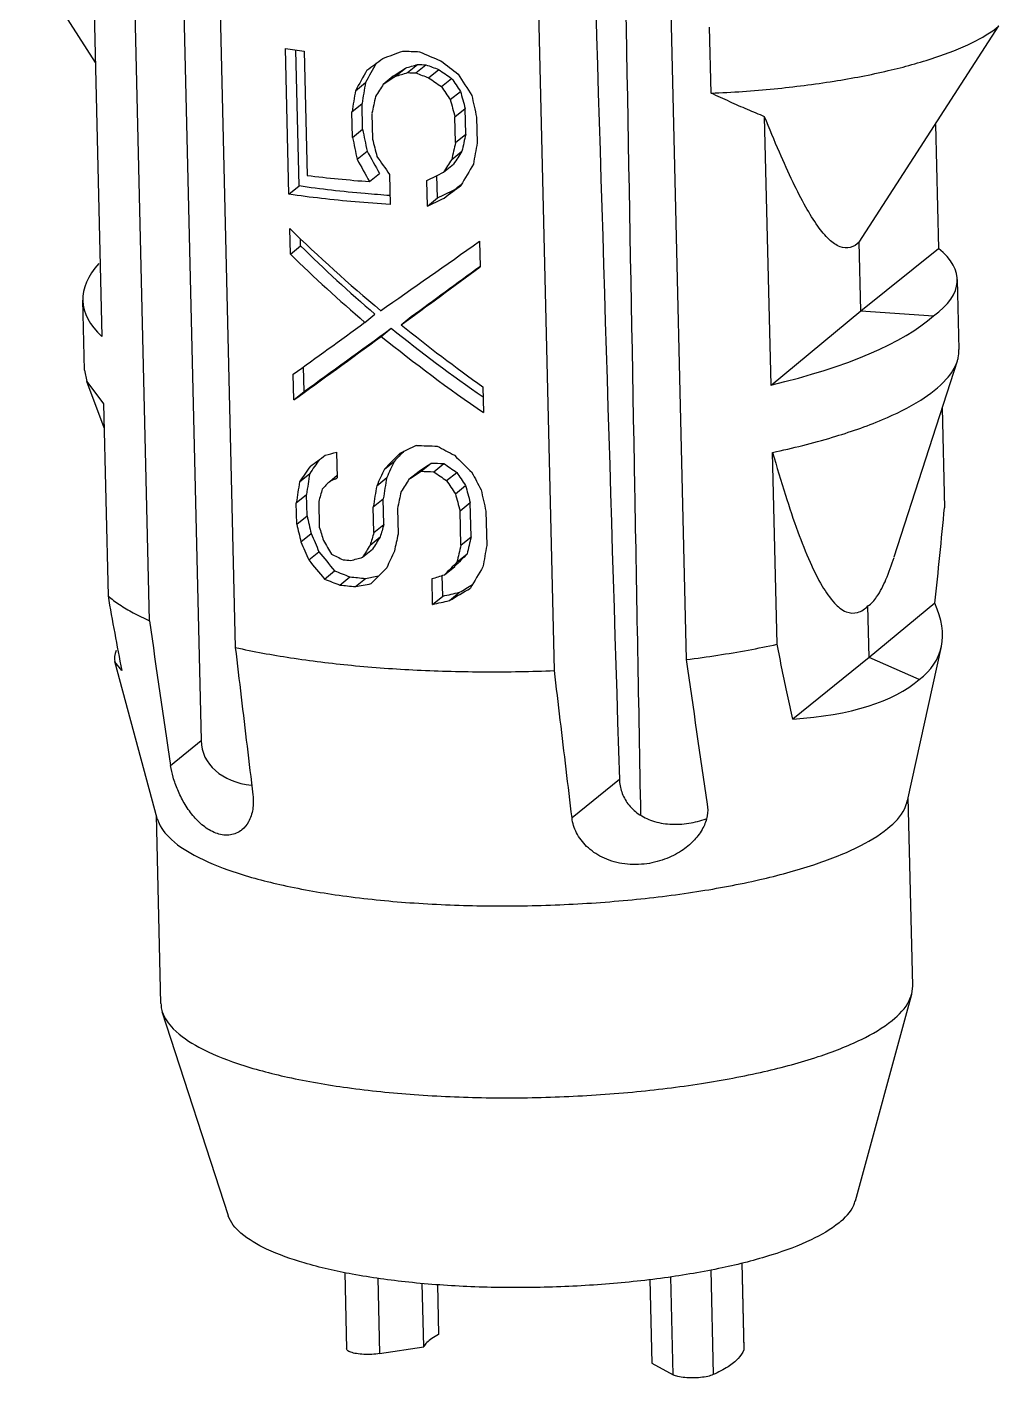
# Model space of a CAD drawing. Header units: millimetres. Extents: x 0 to 1787, y -410 to 0.
# Drawn here: x 1461.71 to 1468.12, y -392.07 to -383.16 of the extents above; entities that cross this region are included whole.
import ezdxf

# ---------------------------------------------------------------- set-up
doc = ezdxf.new("R2010")
doc.units = ezdxf.units.MM
doc.header["$MEASUREMENT"] = 0
doc.layers.get('0').update_dxf_attribs({"linetype": 'CONTINUOUS'})
doc.layers.add('02___PRT_ALL_AXES', color=7, linetype='CONTINUOUS')

# ---------------------------------------------------------------- blocks, each defined once
blk = doc.blocks.new('*U24')
at = {"layer": '02___PRT_ALL_AXES', "color": 7, "linetype": 'Continuous'}
for p, q in [((-131.1376, 31.1969), (-130.7161, 13.4124)), ((-131.0554, 14.2019), (-131.3195, 25.3446)), ((-130.7541, 25.1686), (-130.49, 14.026)), ((-127.7803, 25.0885), (-127.5162, 13.9459)), ((-128.3856, 13.8738), (-128.6497, 25.0164)), ((-131.4744, 20.4971), (-131.3696, 16.0752)), ((-131.4125, 17.8834), (-131.8633, 18.5867)), ((-127.3529, 17.6802), (-127.3632, 18.1163)), ((-126.3756, 16.6969), (-125.4545, 18.1231)), ((-130.1361, 17.0135), (-130.1589, 17.9737)), ((-130.0686, 17.0687), (-130.0898, 17.9642)), ((-130.0352, 17.9571), (-130.0158, 17.1381)), ((-129.4347, 17.7915), (-129.3686, 17.8453)), ((-129.3539, 17.8156), (-129.2877, 17.8697)), ((-129.2991, 17.8133), (-129.2328, 17.8675)), ((-129.2157, 17.7821), (-129.149, 17.8365)), ((-129.6977, 17.6967), (-129.6318, 17.7505)), ((-129.514, 17.7397), (-129.448, 17.7935)), ((-129.1307, 17.7234), (-129.0638, 17.778)), ((-129.0725, 17.6375), (-129.0053, 17.6923)), ((-129.7205, 17.5577), (-129.6545, 17.6115)), ((-129.7164, 17.3882), (-129.7205, 17.5577)), ((-129.6504, 17.4421), (-129.6545, 17.6115)), ((-129.5891, 17.5473), (-129.5851, 17.3779)), ((-129.0416, 17.5241), (-128.9742, 17.579)), ((-128.9702, 17.4096), (-128.9742, 17.579)), ((-129.0375, 17.3546), (-129.0416, 17.5241)), ((-128.8989, 17.523), (-128.8949, 17.3535)), ((-126.9577, 15.756), (-126.9997, 17.5248)), ((-125.8733, 17.4746), (-125.8539, 16.6567)), ((-129.7164, 17.3882), (-129.6504, 17.4421)), ((-129.0375, 17.3546), (-128.9702, 17.4096)), ((-129.687, 17.2448), (-129.621, 17.2986)), ((-129.0631, 17.2421), (-128.9959, 17.297)), ((-129.1173, 17.1585), (-129.0504, 17.2132)), ((-129.6049, 17.0974), (-129.5389, 17.1512)), ((-129.4731, 17.145), (-129.4684, 16.9473)), ((-129.2233, 16.9358), (-129.2273, 17.1052)), ((-129.1568, 16.9901), (-129.1602, 17.1377)), ((-130.1361, 17.0135), (-130.0686, 17.0687)), ((-129.1133, 16.9891), (-129.0464, 17.0437)), ((-129.2233, 16.9358), (-129.1568, 16.9901)), ((-130.1267, 16.6182), (-130.1307, 16.7876)), ((-130.1267, 16.6182), (-130.0592, 16.6733)), ((-130.0592, 16.6733), (-130.0603, 16.7206)), ((-128.8795, 16.704), (-128.8755, 16.5345)), ((-126.3649, 16.246), (-126.3756, 16.6969)), ((-126.3649, 16.246), (-125.8539, 16.6567)), ((-125.7179, 15.9904), (-125.7288, 16.4529)), ((-131.4846, 15.8537), (-131.4956, 16.3162)), ((-129.6354, 16.1695), (-129.5695, 16.2233)), ((-126.9577, 15.756), (-126.3649, 16.246)), ((-126.3649, 16.246), (-125.8866, 16.2114)), ((-129.5278, 16.0769), (-129.4619, 16.1307)), ((-129.3958, 16.1535), (-129.3298, 16.2074)), ((-131.4846, 15.8537), (-131.4699, 15.7793)), ((-130.0364, 15.7131), (-130.0403, 15.8763)), ((-126.1449, 14.6229), (-125.7291, 15.9154)), ((-131.4699, 15.7793), (-131.3591, 15.6313)), ((-131.3554, 15.4738), (-131.4699, 15.7793)), ((-130.104, 15.658), (-130.108, 15.8274)), ((-130.104, 15.658), (-130.0364, 15.7131)), ((-128.8568, 15.7438), (-128.8527, 15.5743)), ((-131.3591, 15.6313), (-131.3291, 14.3662)), ((-125.829, 15.6048), (-125.8134, 14.9477)), ((-129.8216, 15.3132), (-129.8175, 15.1438)), ((-129.5071, 15.2014), (-129.4411, 15.2552)), ((-129.2643, 15.188), (-129.198, 15.2421)), ((-129.1818, 15.1848), (-129.1152, 15.2391)), ((-126.9172, 14.047), (-126.9472, 15.3121)), ((-130.0667, 15.1179), (-129.9993, 15.1729)), ((-129.8677, 15.1211), (-129.818, 15.1616)), ((-129.5573, 15.0923), (-129.4914, 15.1461)), ((-129.3447, 15.1353), (-129.2786, 15.1893)), ((-129.0971, 15.1259), (-129.0303, 15.1804)), ((-129.0391, 15.0398), (-128.972, 15.0946)), ((-130.0879, 14.9802), (-130.0204, 15.0353)), ((-130.0846, 14.839), (-130.0879, 14.9802)), ((-130.017, 14.8941), (-130.0204, 15.0353)), ((-129.9399, 14.9887), (-129.9359, 14.8192)), ((-129.5803, 14.9531), (-129.5144, 15.0069)), ((-129.5104, 14.8374), (-129.5144, 15.0069)), ((-129.0082, 14.9263), (-128.941, 14.9812)), ((-128.9357, 14.7552), (-128.941, 14.9812)), ((-130.0846, 14.839), (-130.017, 14.8941)), ((-129.5763, 14.7836), (-129.5803, 14.9531)), ((-129.4209, 14.9421), (-129.4169, 14.7727)), ((-129.0029, 14.7004), (-129.0082, 14.9263)), ((-128.8373, 14.9248), (-128.832, 14.6988)), ((-129.5763, 14.7836), (-129.5104, 14.8374)), ((-130.0573, 14.7225), (-129.9899, 14.7775)), ((-129.6006, 14.701), (-129.5346, 14.7548)), ((-129.0029, 14.7004), (-128.9357, 14.7552)), ((-130.0053, 14.6028), (-129.9382, 14.6576)), ((-129.6508, 14.6206), (-129.5848, 14.6744)), ((-129.0283, 14.588), (-128.9613, 14.6427)), ((-129.9028, 14.4773), (-129.8361, 14.5317)), ((-129.1102, 14.5053), (-129.0435, 14.5597)), ((-129.8008, 14.4377), (-129.7345, 14.4918)), ((-129.6981, 14.4276), (-129.632, 14.4815)), ((-129.1886, 14.3103), (-129.1926, 14.4798)), ((-129.1222, 14.3645), (-129.1254, 14.5006)), ((-129.1886, 14.3103), (-129.1222, 14.3645)), ((-129.0783, 14.3351), (-129.0115, 14.3896)), ((-126.3107, 13.9591), (-126.3188, 14.2997)), ((-125.8773, 14.3185), (-126.3107, 13.9591)), ((-126.0578, 13.0158), (-125.8338, 14.0333)), ((-131.0041, 12.8986), (-131.2839, 13.9332)), ((-131.2386, 13.8742), (-131.2834, 13.9309)), ((-126.3107, 13.9591), (-126.814, 13.5542)), ((-125.9813, 13.8146), (-126.3107, 13.9591)), ((-130.9168, 13.2486), (-130.7161, 13.4124)), ((-127.9576, 13.1566), (-128.2697, 12.902)), ((-126.0234, 11.7962), (-126.0528, 13.0386)), ((-130.9808, 11.6787), (-131.0102, 12.9211)), ((-126.0302, 11.741), (-126.0234, 11.7962)), ((-126.4015, 10.378), (-126.0302, 11.741)), ((-130.5358, 10.28), (-130.9713, 11.6239)), ((-129.7686, 9.9063), (-129.7567, 9.4032)), ((-127.3546, 9.9234), (-127.3382, 9.2325)), ((-127.151, 9.9699), (-127.1374, 9.3964)), ((-127.1502, 9.9701), (-127.1367, 9.4006)), ((-129.5503, 9.8706), (-129.5384, 9.3709)), ((-129.2477, 9.4161), (-129.2577, 9.8351)), ((-129.157, 9.8279), (-129.1492, 9.4965)), ((-127.7573, 9.8601), (-127.7442, 9.3073)), ((-127.6025, 9.2309), (-127.6179, 9.8777)), ((-129.5384, 9.3709), (-129.2477, 9.4161)), ((-127.1368, 9.4007), (-127.1374, 9.3964)), ((-127.7442, 9.3073), (-127.6025, 9.2309))]:
    blk.add_line(p, q, dxfattribs=at)
for centre, radius, start, end in [((-129.1492, 25.016), 7.1143, 261.84083, 262.84558), ((-128.9145, 27.704), 9.7572, 267.23937, 267.88294), ((-128.9121, 27.5421), 9.7365, 267.39963, 267.7221), ((-128.8929, 26.9595), 9.0984, 267.5131, 267.85903), ((-128.9968, 25.3287), 8.2538, 262.90816, 265.77507), ((-128.8491, 25.201), 9.8525, 267.40227, 268.20276), ((-128.8272, 24.4201), 9.1855, 267.68654, 268.20316), ((-128.8462, 25.0055), 9.8264, 267.56131, 268.04287), ((-171.3514, 19.2554), 45.7413, 353.80387, 354.59613), ((-128.9462, 22.7547), 8.1927, 264.16377, 264.52479), ((-128.9453, 22.552), 8.1593, 263.98164, 264.70666), ((-128.9261, 21.9729), 7.5246, 263.83292, 264.61744), ((-109.1428, 18.1926), 22.5139, 189.78532, 191.05831), ((-37.3535, 27.3354), 94.6178, 187.978751, 188.562089), ((-39.2542, 26.2887), 89.1208, 187.960787, 188.580105)]:
    blk.add_arc(centre, radius, start, end, dxfattribs=at)
for centre, major_axis, ratio, start_param, end_param in [((-128.665, 18.6114), (2.8344, 2.1276), 0.014728, -1.92634, -1.887514), ((-128.6658, 18.6441), (2.8538, 1.184), 0.121541, -1.924041, -1.875434), ((-128.6713, 18.877), (2.8795, -1.1971), 0.348523, -1.635902, -1.586862), ((-128.6654, 18.6294), (2.7496, 4.7103), 0.079641, -4.495948, -4.466825), ((-128.6654, 18.6294), (2.5566, 4.3798), 0.079641, -4.49352, -4.464119), ((-128.6612, 18.4498), (2.64, 1.7677), 0.035732, -1.897286, -1.865932), ((-128.6626, 18.5092), (2.8579, 1.0044), 0.146671, -1.895486, -1.866286), ((-128.6626, 18.5092), (2.6574, 0.934), 0.146671, -1.890856, -1.859438), ((-128.6672, 18.7032), (2.8855, -0.9791), 0.345028, -1.673537, -1.644193), ((-128.6672, 18.7032), (2.683, -0.9104), 0.345028, -1.665201, -1.633603), ((-128.6704, 18.8379), (2.6448, -1.9163), 0.334916, -1.509542, -1.477793), ((-128.6753, 19.0481), (2.8335, -2.3243), 0.32495, -1.467598, -1.428075), ((-128.6736, 18.9769), (2.2645, 13.3637), 0.054856, -4.611194, -4.600747), ((-128.6593, 18.3719), (2.768, 4.2326), 0.074472, -4.513963, -4.494547), ((-128.6612, 18.4498), (2.8392, 1.9011), 0.035732, -1.89971, -1.870562), ((-128.6704, 18.8379), (2.8444, -2.0609), 0.334916, -1.520132, -1.490667), ((-128.68, 19.2452), (-2.7995, 4.5835), 0.223749, -4.51299, -4.493265), ((-128.68, 19.2452), (-2.6031, 4.2618), 0.223749, -4.500115, -4.478848), ((-128.6884, 19.5997), (-2.8041, 5.0722), 0.205969, -4.466763, -4.436906), ((-128.6736, 18.9769), (2.4354, 14.3723), 0.054856, -4.613901, -4.604188), ((-128.6571, 18.2796), (2.5183, 11.467), 0.064356, -4.644066, -4.634361), ((-128.7123, 20.6084), (-2.9597, 11.8588), 0.089831, -4.481647, -4.471758), ((-128.7123, 20.6084), (-2.752, 11.0266), 0.089831, -4.46723, -4.456562), ((-128.7426, 21.888), (-3.0339, 14.7652), 0.071324, -4.436963, -4.426964), ((-128.6382, 17.4823), (-3.0339, 14.7652), 0.071324, 1.562514, 1.572227), ((-128.6382, 17.4823), (-2.821, 13.7291), 0.071324, 1.559073, 1.56952), ((-128.6548, 18.1797), (-2.9597, 11.8588), 0.089831, -4.667159, -4.657453), ((-128.5996, 15.8509), (2.3415, 10.6623), 0.064356, 1.438228, 1.448896), ((-128.6465, 17.8299), (-2.6073, 4.7163), 0.205969, 1.569577, 1.6009), ((-128.5996, 15.8509), (2.5183, 11.467), 0.064356, 1.453424, 1.463313), ((-128.6319, 17.214), (2.5737, 3.9355), 0.074472, -4.684771, -4.663503), ((-128.5692, 14.5713), (2.4354, 14.3723), 0.054856, 1.38529, 1.395289), ((-128.6465, 17.8299), (-2.8041, 5.0722), 0.205969, -4.710902, -4.681779), ((-128.6524, 18.0812), (-2.7981, 4.0921), 0.243736, -4.679023, -4.649896), ((-128.6319, 17.214), (2.768, 4.2326), 0.074472, -4.670353, -4.650629), ((-128.6235, 16.8596), (2.7496, 4.7103), 0.079641, 1.542364, 1.572222), ((-128.6435, 17.7028), (2.8481, 1.4523), 0.086252, -1.820999, -1.78174), ((-128.6394, 17.5334), (2.6482, 1.3503), 0.086252, -1.811163, -1.768866), ((-128.6365, 17.4112), (2.8344, 2.1277), 0.014728, -1.750848, -1.711324), ((-128.6365, 17.4112), (2.6355, 1.9783), 0.014728, -1.737973, -1.719326), ((-128.6394, 17.5334), (2.8481, 1.4523), 0.086252, -1.820999, -1.78174), ((-128.6278, 17.0426), (2.8348, -2.2902), 0.326336, 4.431887, 4.656692), ((-128.6238, 16.8745), (2.6362, -2.1228), 0.326625, -1.86818, -1.667889), ((-128.6265, 16.9891), (2.8369, 2.0142), 0.024874, -1.913197, -1.677736), ((-128.6128, 16.4086), (2.884, 0.0426), 0.249669, -0.33608, 0.291969), ((-128.6238, 16.8745), (2.8351, -2.283), 0.326625, -1.851898, -1.665916), ((-128.6128, 16.4086), (2.8828, 0.0948), 0.297185, 9.142101, 9.711796), ((-128.622, 16.7993), (2.8352, 2.0918), 0.017856, -1.860378, -1.67348), ((-128.622, 16.7993), (2.6362, 1.945), 0.017856, -1.855748, -1.681364), ((-128.6128, 16.4086), (2.8828, 0.0948), 0.297185, -0.96908, -0.341031), ((-128.6265, 16.9866), (2.8352, 2.0918), 0.017856, -2.133746, -1.947765), ((-128.6225, 16.8185), (2.6361, 1.9508), 0.017307, -2.149681, -1.907635), ((-128.6238, 16.872), (2.6396, -2.0392), 0.330135, -1.633822, -1.406281), ((-128.6283, 17.0618), (2.8351, -2.283), 0.326625, -1.578529, -1.391631), ((-128.6225, 16.8185), (2.8351, 2.098), 0.017307, -2.133398, -1.908593), ((-128.6238, 16.872), (2.8388, -2.1931), 0.330135, -1.63478, -1.399319), ((-128.6015, 15.9334), (2.6192, 2.6197), 0.03223, -4.443694, -4.418467), ((-128.6033, 16.0084), (2.8481, 1.4523), 0.086252, -1.898979, -1.860058), ((-128.6112, 16.3418), (2.8675, -1.5239), 0.347833, -1.57667, -1.537351), ((-128.6175, 16.6083), (2.5902, 3.4935), 0.06584, -4.269369, -4.240727), ((-128.6106, 16.3168), (2.8344, 2.1276), 0.014728, -2.092182, -2.052901), ((-128.6068, 16.1557), (2.8579, 1.0044), 0.146671, -2.090021, -2.060698), ((-128.6015, 15.9334), (2.8169, 2.8175), 0.03223, -4.456352, -4.417509), ((-128.6006, 15.8965), (2.5221, 5.2722), 0.083474, -4.55065, -4.529774), ((-128.5978, 15.7763), (2.64, 1.7677), 0.035732, -1.855468, -1.824021), ((-128.6083, 16.2209), (2.6448, -1.9163), 0.334916, -1.52009, -1.488395), ((-128.6173, 16.6003), (-2.8091, 3.0951), 0.289681, -4.549016, -4.509416), ((-128.6175, 16.6083), (2.7857, 3.7571), 0.06584, -4.285859, -4.256223), ((-128.6683, 18.751), (2.2645, 13.3637), 0.054856, -4.43205, -4.421347), ((-128.604, 16.0366), (2.8481, 1.4523), 0.086252, -2.074007, -2.054471), ((-128.6006, 15.8965), (2.7124, 5.6701), 0.083474, -4.549692, -4.530281), ((-128.602, 15.9551), (2.2645, 13.3637), 0.054856, -4.642517, -4.632078), ((-128.5978, 15.7763), (2.8392, 1.9011), 0.035732, -1.860836, -1.831612), ((-128.6083, 16.2209), (2.8444, -2.0609), 0.334916, -1.529926, -1.500504), ((-128.6174, 16.6047), (-2.6031, 4.2618), 0.223749, -4.510717, -4.489493), ((-128.6323, 17.2303), (-2.8193, 6.0453), 0.176366, -4.449533, -4.429606), ((-128.6683, 18.751), (2.4354, 14.3723), 0.054856, -4.447546, -4.437629), ((-128.6279, 17.0457), (2.6089, 8.5647), 0.0759, -4.45661, -4.446797), ((-128.6082, 16.2158), (2.8169, 2.8175), 0.03223, -4.281323, -4.261739), ((-128.602, 15.9551), (2.4354, 14.3723), 0.054856, -4.643024, -4.633318), ((-128.5848, 15.2295), (2.5183, 11.467), 0.064355, -4.682909, -4.673193), ((-128.5937, 15.6043), (2.768, 4.2326), 0.074472, -4.552837, -4.53339), ((-128.6174, 16.6047), (-2.7995, 4.5835), 0.223749, -4.522827, -4.503136), ((-128.6481, 17.8973), (-2.752, 11.0266), 0.089831, -4.477875, -4.46723), ((-128.6811, 19.2898), (-3.0339, 14.7652), 0.071325, -4.436963, -4.426963), ((-128.6481, 17.8973), (-2.9597, 11.8588), 0.089831, -4.491518, -4.481647), ((-128.5343, 13.0962), (-2.752, 11.0266), 0.089831, 1.384645, 1.395348), ((-128.5343, 13.0962), (-2.9597, 11.8588), 0.089831, 1.400927, 1.410844), ((-128.5608, 14.2172), (-2.8858, 8.9532), 0.120171, 1.464839, 1.474651), ((-128.5957, 15.6901), (2.4258, 7.9636), 0.0759, -4.582023, -4.571583), ((-128.562, 14.265), (-2.8193, 6.0453), 0.176366, 1.41323, 1.433005), ((-128.562, 14.265), (-2.6215, 5.6211), 0.176366, 1.397733, 1.419064), ((-128.5756, 14.8396), (-2.7995, 4.5835), 0.223749, 1.458344, 1.477928), ((-128.593, 15.576), (2.768, 4.2326), 0.074472, -4.455723, -4.4363), ((-128.5957, 15.6901), (2.6089, 8.5647), 0.0759, -4.583263, -4.573556), ((-128.593, 15.576), (2.5737, 3.9355), 0.074472, -4.453751, -4.43286), ((-128.5808, 15.0601), (2.5183, 11.467), 0.064355, -4.673193, -4.663482), ((-128.5393, 13.3091), (2.5183, 11.467), 0.064355, 1.463313, 1.473184), ((-128.5393, 13.3091), (2.3415, 10.6623), 0.064355, 1.448896, 1.45954), ((-128.5063, 11.9166), (2.4354, 14.3723), 0.054856, 1.38529, 1.395289), ((-128.5745, 14.7929), (-2.612, 2.8779), 0.289682, 1.35918, 1.401583), ((-128.5855, 15.2578), (2.8855, -0.9791), 0.345028, -1.906995, -1.877705), ((-128.5894, 15.4214), (2.8579, 1.0044), 0.14667, -2.031465, -2.002296), ((-128.5852, 15.2469), (2.7124, 5.6701), 0.083474, -4.569107, -4.549692), ((-128.5761, 14.8602), (2.6192, 2.6197), 0.03223, -4.597087, -4.56528), ((-128.5745, 14.7929), (-2.8091, 3.0951), 0.289682, 1.373121, 1.412464), ((-128.5819, 15.1041), (2.6872, -0.6587), 0.335586, -1.972562, -1.930437), ((-128.5861, 15.2839), (2.8169, 2.8175), 0.03223, -4.417509, -4.378685), ((-128.5761, 14.8602), (2.8169, 2.8175), 0.03223, -4.583444, -4.553932), ((-128.5605, 14.2049), (2.7495, 4.7103), 0.079641, 1.542364, 1.572221), ((-128.5819, 15.1041), (2.89, -0.7085), 0.335586, -1.961681, -1.92256), ((-128.5848, 15.2268), (2.8638, 0.778), 0.179203, -2.01822, -1.979357), ((-128.5848, 15.2268), (2.6628, 0.7234), 0.179203, -2.023133, -1.987884), ((-128.5829, 15.1484), (2.8579, 1.0044), 0.14667, -1.837008, -1.807626), ((-128.5758, 14.8468), (2.6433, 1.6003), 0.054597, -1.769356, -1.736731), ((-128.5796, 15.008), (2.6628, 0.7234), 0.179203, -1.824407, -1.78218), ((-128.5758, 14.8468), (2.8428, 1.721), 0.054597, -1.781465, -1.732105), ((-128.5796, 15.008), (2.8638, 0.778), 0.179203, -1.833492, -1.794289), ((-128.8279, 15.0561), (2.9818, -1.0667), 0.321199, -0.20814, 0.298649), ((-128.3329, 15.0316), (2.9479, 1.1083), 0.162707, 2.993147, 3.12602), ((-128.8152, 15.0665), (2.974, -1.0518), 0.368647, -0.71065, -0.203861), ((-130.2338, 13.4873), (0.4701, 0.1486), 0.726656, 2.933802, 4.172927)]:
    blk.add_ellipse(centre, major_axis=major_axis, ratio=ratio, start_param=start_param, end_param=end_param, dxfattribs=at)
for points, start_tangent, end_tangent in [([(-128.5127, 31.3693), (-128.3295, 25.3263), (-128.1425, 19.1872), (-127.9576, 13.1566)], (0.030239, -0.999543), (0.030759, -0.999527)), ([(-127.8156, 12.9216), (-127.8552, 15.079), (-127.9447, 19.9315), (-127.989, 22.3266)], (-0.018323, 0.999832), (-0.018535, 0.999828)), ([(-127.3529, 17.6802), (-126.9366, 17.7093), (-126.5422, 17.7595), (-126.1844, 17.8288), (-125.8765, 17.9148), (-125.6301, 18.0141), (-125.4545, 18.1231)], (0.99908, 0.042877), (0.774806, 0.632199)), ([(-126.9997, 17.5248), (-127.1122, 17.572), (-127.2301, 17.6239), (-127.3529, 17.6802)], (-0.92596, 0.377621), (-0.905827, 0.423648)), ([(-126.3756, 16.6969), (-126.4355, 16.6635), (-126.5021, 16.6679), (-126.5734, 16.7148), (-126.6486, 16.8028), (-126.7278, 16.9294), (-126.8121, 17.0923), (-126.9023, 17.2907), (-126.9997, 17.5248)], (-0.75598, -0.654595), (-0.372502, 0.928031)), ([(-129.4684, 16.9473), (-129.6996, 16.964), (-129.9221, 16.9861), (-130.1361, 17.0135)], (-0.998222, 0.05961), (-0.989855, 0.142081)), ([(-129.4699, 17.0053), (-129.6333, 17.0179), (-129.856, 17.0404), (-130.0686, 17.0687)], (-0.997786, 0.066513), (-0.988982, 0.148033)), ([(-125.7288, 15.9153), (-125.7235, 15.9357), (-125.7189, 15.9903)], (0.297973, 0.954574), (-0.033708, 0.999432)), ([(-126.9472, 15.3121), (-126.5522, 15.4119), (-126.223, 15.5281), (-125.9702, 15.6569), (-125.8019, 15.7943), (-125.7288, 15.9153)], (0.977955, 0.208815), (0.297973, 0.954574)), ([(-126.9472, 15.3121), (-126.863, 15.031), (-126.7807, 14.7893), (-126.6997, 14.588), (-126.6194, 14.4299), (-126.5396, 14.3192), (-126.4611, 14.2609), (-126.3863, 14.2568), (-126.3188, 14.2997)], (0.273256, -0.961941), (0.716448, 0.69764)), ([(-126.3188, 14.2997), (-126.2611, 14.3589), (-126.1995, 14.4744), (-126.1459, 14.6198)], (0.844487, 0.535576), (0.30604, 0.952019)), ([(-131.3291, 14.3662), (-131.2543, 14.3092), (-131.1629, 14.2543), (-131.0554, 14.2019)], (0.752768, -0.658286), (0.914536, -0.404505)), ([(-130.49, 14.026), (-130.4513, 13.6995), (-130.4126, 13.3756), (-130.3741, 13.0542)], (0.117611, -0.99306), (0.119447, -0.992841)), ([(-130.49, 14.026), (-130.1262, 13.9585), (-129.7235, 13.9085), (-129.2918, 13.8773), (-128.8421, 13.8656), (-128.3856, 13.8738)], (0.97624, -0.216693), (0.999218, 0.039549)), ([(-127.5162, 13.9459), (-127.3083, 13.9754), (-127.1082, 14.0092), (-126.9172, 14.047)], (0.991719, 0.128424), (0.977955, 0.208815)), ([(-126.814, 13.5542), (-126.8488, 13.7134), (-126.8832, 13.8778), (-126.9172, 14.047)], (-0.218214, 0.975901), (-0.193883, 0.981025)), ([(-128.2697, 12.902), (-128.3082, 13.2233), (-128.3469, 13.5473), (-128.3856, 13.8738)], (-0.119447, 0.992841), (-0.117611, 0.99306)), ([(-130.4458, 12.8245), (-130.4567, 12.8163), (-130.5321, 12.7895), (-130.6188, 12.8026), (-130.7006, 12.8501), (-130.7701, 12.9193), (-130.8267, 13.001), (-130.8697, 13.0869), (-130.8996, 13.171), (-130.9168, 13.2486)], (-0.773578, -0.633701), (-0.149561, 0.988752)), ([(-127.9576, 13.1566), (-127.9423, 13.0734), (-127.9008, 12.9957), (-127.8325, 12.93), (-127.7389, 12.8831), (-127.6256, 12.8614), (-127.4991, 12.8678), (-127.3847, 12.896)], (0.030759, -0.999527), (0.94866, 0.316297)), ([(-130.3741, 13.0542), (-130.3752, 12.9589), (-130.403, 12.8762), (-130.4458, 12.8245)], (0.119447, -0.992841), (-0.773578, -0.633701)), ([(-126.1885, 12.833), (-126.076, 12.9648), (-126.059, 13.0161)], (0.774806, 0.632199), (0.205335, 0.978692)), ([(-127.3776, 12.9926), (-127.3787, 12.9162), (-127.4064, 12.8362), (-127.4627, 12.7574), (-127.5069, 12.7159)], (0.149561, -0.988752), (-0.773805, -0.633424)), ([(-131.0043, 12.8986), (-130.9293, 12.7775), (-130.7602, 12.6566), (-130.5055, 12.5489), (-130.1749, 12.4587), (-129.7812, 12.3894), (-129.3395, 12.3437), (-128.8668, 12.3233), (-128.3812, 12.329), (-127.9015, 12.3605), (-127.4459, 12.4168), (-127.0321, 12.4956), (-126.6759, 12.5938), (-126.3911, 12.7078), (-126.1885, 12.833)], (0.247351, -0.968926), (0.774806, 0.632199)), ([(-127.5069, 12.7159), (-127.5476, 12.686), (-127.6591, 12.6299), (-127.7943, 12.5982), (-127.9402, 12.602), (-128.0716, 12.6439), (-128.1733, 12.7151), (-128.2398, 12.8046), (-128.2697, 12.902)], (-0.773805, -0.633424), (-0.119447, 0.992841)), ([(-130.9799, 11.6787), (-130.9762, 11.642), (-130.9715, 11.6238)], (0.002232, -0.999998), (0.300073, -0.953916)), ([(-126.1585, 11.5679), (-126.046, 11.6997), (-126.0313, 11.7412)], (0.774806, 0.632199), (0.246903, 0.96904)), ([(-130.9715, 11.6238), (-130.8993, 11.5124), (-130.7302, 11.3914), (-130.4755, 11.2838), (-130.1449, 11.1936), (-129.7512, 11.1243), (-129.3096, 11.0786), (-128.8368, 11.0582), (-128.3513, 11.0639), (-127.8715, 11.0954), (-127.4159, 11.1517), (-127.0021, 11.2305), (-126.6459, 11.3287), (-126.3611, 11.4426), (-126.1585, 11.5679)], (0.300073, -0.953916), (0.774806, 0.632199)), ([(-126.5088, 10.2332), (-126.4117, 10.3499), (-126.4026, 10.378)], (0.774806, 0.632199), (0.234413, 0.972137)), ([(-126.5088, 10.2332), (-126.6922, 10.1217), (-126.9532, 10.0212), (-127.2805, 9.9362), (-127.6598, 9.8704), (-128.0745, 9.8267), (-128.5064, 9.8069), (-128.9368, 9.8119), (-129.3467, 9.8416), (-129.7183, 9.8946), (-130.0354, 9.9685), (-130.284, 10.0603), (-130.4533, 10.1658), (-130.5359, 10.28)], (-0.774806, -0.632199), (-0.278233, 0.960514)), ([(-129.1492, 9.4965), (-129.1939, 9.4706), (-129.227, 9.4437), (-129.2477, 9.4161)], (-0.894439, -0.44719), (-0.463656, -0.886015)), ([(-129.5384, 9.3709), (-129.5897, 9.3658), (-129.6429, 9.3658), (-129.6914, 9.3708), (-129.7292, 9.3802), (-129.7517, 9.393), (-129.7564, 9.4031)], (-0.988155, -0.153456), (-0.102958, 0.994686)), ([(-127.1374, 9.3964), (-127.1733, 9.3397), (-127.2408, 9.2847), (-127.3382, 9.2325)], (-0.327645, -0.944801), (-0.911807, -0.410619)), ([(-127.3382, 9.2325), (-127.3743, 9.221), (-127.4219, 9.2133), (-127.4748, 9.2104), (-127.5267, 9.2127), (-127.5711, 9.2198), (-127.6025, 9.2309)], (-0.911807, -0.410619), (-0.880157, 0.474683))]:
    blk.add_spline(points, degree=3, dxfattribs=dict(at, start_tangent=start_tangent, end_tangent=end_tangent))

msp = doc.modelspace()

# ---------------------------------------------------------------- block references
msp.add_blockref('*U24', (1593.5704, -401.2788))

doc.saveas('drawing.dxf')
